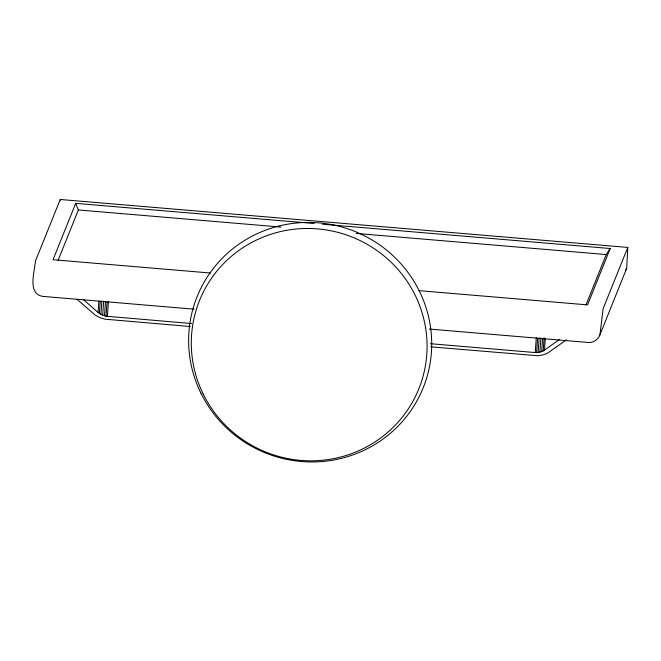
<?xml version="1.0" encoding="UTF-8"?>
<svg xmlns="http://www.w3.org/2000/svg" width="661" height="661" viewBox="0 0 661 661"><rect width="100%" height="100%" fill="white"/><g stroke="black" fill="none" stroke-linecap="round" stroke-linejoin="round"><path stroke-width="0.99" d="M191.69 323.543L105.991 316.214L100.902 314.33L98.068 312.446L98.877 301.342M99.357 313.421L100.241 301.292M100.902 314.33L101.86 301.201M102.67 315.157L103.694 301.094M104.463 315.809L105.504 301.49M105.991 316.214L107.016 302.168M107.346 316.421L108.445 301.325M430.311 343.703L535.228 352.561L536.327 337.474M535.228 352.561L536.583 352.586L537.608 338.548M536.583 352.586L538.112 352.437L539.153 338.126M538.112 352.437L539.897 352.09L540.921 338.027M539.897 352.09L541.665 351.561L542.615 338.44M541.665 351.561L543.193 350.917L544.152 337.771M543.193 350.917L544.482 350.156L545.292 339.06M429.262 329.046L588.497 342.497C593.528 342.877 598.271 339.481 599.948 334.805L626.694 268.275L627.801 247.429L60.242 199.482L35.562 260.707L34.579 267.598C33.108 276.744 29.224 294.517 42.982 296.409L194.004 309.166M599.948 334.805L603.121 308.654L627.801 247.429M314.173 223.509L75.709 203.365L53.054 259.723L210.314 273.01M58.102 260.335L78.353 209.95L75.709 203.365M585.985 304.928L606.236 254.551L610.202 248.519L322.403 224.203M610.202 248.519L587.546 304.878L418.975 290.642M625.48 270.613L626.694 268.275M544.482 350.156L559.487 339.407M566.303 339.936L547.168 353.42L542.689 355.015L537.773 355.742L430.749 346.851M78.353 209.95L281.065 227.078M356.188 233.424L606.236 254.551M190.269 326.534L104.818 319.164L99.902 317.611L95.407 315.256L76.957 299.235M83.65 299.755L98.068 312.446M60.242 199.482L60.374 200.3M203.134 393.923A118.22 115.849 21.9 0 0 406.804 411.125A118.22 115.849 21.9 0 0 317.611 228.896A118.22 115.849 21.9 0 0 203.134 393.923M200.837 392.989A121.872 119.426 21.9 0 0 410.812 410.721A121.872 119.426 21.9 0 0 318.858 222.856A121.872 119.426 21.9 0 0 200.837 392.989"/></g></svg>
